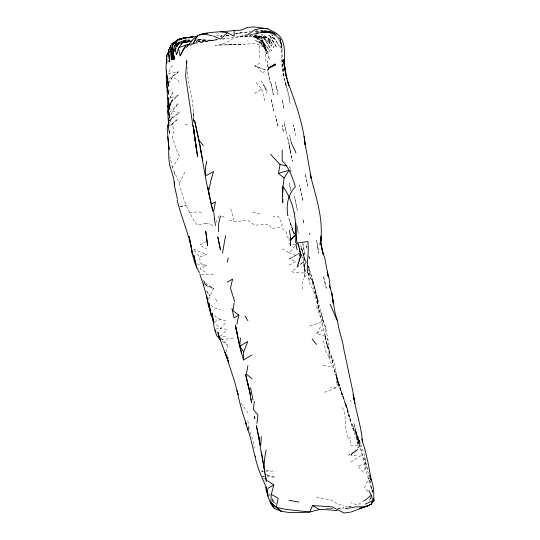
<?xml version="1.0" encoding="UTF-8"?>
<svg xmlns="http://www.w3.org/2000/svg" width="540" height="540" viewBox="0 0 540 540"><rect width="100%" height="100%" fill="white"/><g stroke="black" fill="none" stroke-linecap="round" stroke-linejoin="round"><path stroke-width="0.41" stroke-dasharray="2.7 2.03" d="M199.868 256.858L206.699 254.414L193.01 249.048L199.868 256.858L199.868 262.676L206.726 265.761L199.868 268.704L206.726 273.017M302.771 289.143L302.771 283.406L303.406 278.532M304.317 277.27L304.364 263.237L305.141 271.613L304.317 277.27L308.367 273.476L309.353 281.968C311.411 288.691 316.184 294.179 318.094 300.996L312.781 280.3L315.887 293.659L314.523 287.219L312.039 280.733L316.487 301.523C322.724 322.029 325.384 343.501 333.106 363.623L331.479 356.643L334.584 370.69L343.265 397.366L341.03 390.731C346.849 408.848 352.357 427.14 358.574 445.041L357.649 443.995L356.697 436.037L352.12 423.934L359.255 443.576L362.097 454.997L365.951 463.475L368.516 474.275M349.663 417.433L347.976 410.488L338.938 386.181L334.834 370.548L331.601 364.493L329.036 358.054L329.069 350.116L328.057 340.288L325.775 328.253L320.915 312.404L323.345 321.725L325.775 328.253L325.445 336.366L328.057 340.288M193.144 121.352L193.556 112.131L193.192 121.817M259.187 57.767L260.037 41.432L256.858 35.343L254.745 34.04L250.175 34.236M329.036 358.054C330.433 350.44 326.14 343.865 325.195 336.508L325.802 338.985M226.591 352.154L227.306 344.972L220.968 337.817M289.049 265.16L295.906 261.542L289.049 259.038L300.22 252.929L299.214 248.528L299.498 260.435L300.334 255.798L300.22 252.929L297.898 243.668C301.057 251.249 300.854 259.605 297.047 266.935L302.771 262.447L305.141 271.613L302.771 272.984L295.906 272.68L291.613 271.721L302.771 262.447M172.557 123.775L170.168 125.915L177.91 118.942L172.557 123.775L173.576 130.957L172.429 137.309L176.404 149.762L179.287 156.222L177.086 160.609L172.429 167.434L179.213 183.06M364.507 470.144C368.476 456.455 358.972 442.827 355.3 430.022L359.748 443.293L357.858 436.469L366.923 473.627L369.36 482.956L372.465 491.4L371.365 487.337L372.533 492.973M297.635 244.343L300.449 253.058L297.729 265.228L301.199 255.305L299.464 248.387M169.378 119.3C170.498 113.11 174.636 108.196 178.335 103.343L169.688 112.327M170.343 106.258L172.3 100.008L178.247 95.371L169.614 98.307L173.084 92.394L169.756 90.47M168.176 62.276L168.662 60.791M297.047 266.935L301.199 255.305L298.276 243.79L299.849 248.164L300.22 252.929L289.049 259.038M167.312 57.368L167.9 55.951M229.399 219.962L234.171 221.71L247.887 220.367L254.745 225.227L268.468 224.168L271.418 228.38L280.726 227.516L282.191 224.053L278.458 216.601L273.058 216.101M170.222 104.848L172.3 100.008L169.891 102.938M170.039 105.273L172.3 100.008M371.101 496.699L369.414 500.567M369.434 500.519L371.371 496.078M208.501 299.356L213.59 288.59L204.113 282.211M216.175 222.352L219.301 215.453M179.287 183.377C182.824 198.207 188.136 212.942 197.37 225.234L205.922 223.182L206.726 221.42M169.648 122.728L172.429 117.005L179.287 112.725L178.632 112.192L172.429 111.537M179.476 182.999L184.876 171.956M357.649 443.995L358.472 444.035L356.697 436.037L357.649 437.488L359.62 445.649L357.649 449.658L356.002 451.474L348.57 455.105L357.649 449.658L350.791 455.233L357.649 455.49M169.506 99.077L172.429 93.319M325.445 336.366L316.737 333.47L323.345 321.732L316.487 294.847L315.684 293.537L318.094 300.996M167.461 61.958L168.365 60.608M169.459 121.028L172.429 117.005L169.25 120.906M172.429 65.441L170.903 67.365L168.089 73.663L178.47 71.739L172.685 76.316L169.425 82.35L172.429 76.653L178.45 80.615L179.287 82.384M254.752 93.71L255.71 92.569L261.61 89.127L256.649 82.991L254.745 81.884M282.191 248.819L289.049 252.815L295.906 244.897L289.049 243.959L289.049 236.898L287.125 237.445L286.484 232.112L280.726 227.516M262.852 72.927L265.471 69.977L254.745 65.9L259.787 63.241M350.791 455.233L359.62 445.649M170.383 102.944L178.247 95.371M169.344 121.041L179.287 112.725M168.595 79.238L178.47 71.739M364.507 500.148L357.649 505.015L350.791 502.733M350.791 462.065L362.097 454.997M316.737 333.47L325.775 328.253M206.726 241.454L199.868 244.998L206.732 249.014M189.83 45.724L192.044 44.658M192.78 44.3L195.723 42.876M325.195 336.508L328.043 348.206L326.707 343.555L334.409 362.873L338.364 384.352L337.068 384.932L336.757 377.001L342.583 396.205L334.584 370.69M324.567 392.317L337.068 387.504L330.21 387.531M214.353 321.617L220.448 319.626L225.146 320.483L225.767 322.616L220.448 328.603L215.17 329.096M193.698 43.403L195.77 42.741M309.629 326.045L323.345 321.732L319.815 315.846L316.487 306.362M365.951 463.475L357.649 465.98L363.778 472.655M247.124 34.567L234.171 38.016L227.306 41.938L220.448 44.719L215.285 45.468L226.834 44.752L241.029 44.759L254.752 43.16L263.999 47.061L268.198 52.245L261.61 44.449L263.999 47.061L269.528 59.717C267.988 52.934 265.646 46.204 261.374 40.662L254.711 36.585L261.61 40.838L264.978 46.501L266.173 51.077L261.61 40.838L254.745 36.578L249.413 34.837L261.61 38.873C265.046 42.849 265.221 48.735 266.18 53.73L264.978 46.501L254.745 36.578L261.61 38.873L256.858 35.343M180.185 206.753L186.145 205.119L180.09 206.651M228.832 35.147L227.306 35.552L229.642 35.215L226.3 35.552M190.735 44.118L192.247 43.794M247.529 40.73L248.056 40.622M190.978 44.118L218.248 39.251M247.887 35.141L222.71 39.218M218.322 39.299L199.868 42.302L218.133 39.751M222.156 38.617L224.458 38.205L222.129 38.596M272.369 32.589L268.468 31.975L254.752 33.143L261.995 32.38L249.925 34.79M188.858 40.466L190.451 40.217M262.98 471.98L261.61 471.083L263.129 470.86M266.18 470.414L268.468 470.084M261.995 32.38L254.745 33.548L268.468 31.975L272.916 32.839L261.61 31.489L273.989 33.372C267.766 30.773 260.807 29.896 254.151 31.138M241.029 32.866L235.832 33.561L249.332 31.766M234.927 33.649L250.715 31.604M241.286 36.707L240.638 36.788C251.532 35.977 264.533 33.581 273.389 41.648L276.791 47.601L269.811 35.789L268.468 35.053L275.326 39.609L279.275 46.17L271.789 34.641L275.326 39.609L269.811 35.789L273.389 41.648L261.61 34.54L267.084 37.361L254.752 36.018M221.258 339.674L234.171 338.162M198.869 35.984L200.529 35.795M262.373 476.273L263.898 476.098M266.942 475.747L268.468 475.578L275.326 477.191L266.45 476.651M189.486 212.76L198.146 211.829L202.81 212.531M186.151 40.595L190.573 40.129M222.082 36.079L220.448 36.146L222.062 35.977M226.098 35.566L230.135 35.154M220.448 36.146L222.122 35.977M187.441 40.493L192.213 40.095M338.222 508.282L343.913 507.87L337.068 508.295M273.989 33.372L268.468 31.948L261.61 32.434L274.401 33.136M198.052 41.317L206.294 40.77L197.681 41.486M351.068 506.567L345.62 506.898L350.791 506.736M247.887 35.937L241.522 36.275L261.61 36.241L266.294 37.82L271.708 42.613L273.713 47.513L268.468 38.583L271.708 42.613L261.61 36.241L254.745 35.944L266.294 37.82L254.745 35.944M331.715 508.748L326.43 508.646M226.172 35.903L227.306 35.856L225.781 35.917M188.568 40.514L190.181 40.453M197.444 40.196L199.868 40.109L196.871 40.068M268.468 31.462L254.745 31.732L268.468 31.462L275.326 34.148L281.624 44.159L283.419 76.876L282.548 60.534L283.689 75.303L286.315 86.474L282.056 68.324L281.401 51.948L279.666 38.016L268.468 31.948L263.209 31.678L274.712 32.96M326.579 508.478L333.031 508.363M197.579 41.486L199.868 41.452L197.444 41.486M201.332 274.57L213.59 274.455M220.448 44.793L234.171 44.732M187.333 39.136L190.579 39.123M261.61 471.083L264.836 471.089M265.64 471.089L275.326 471.096M216.5 35.829L222.143 35.87M197.181 40.088L213.59 40.25L197.438 39.589L206.341 40.298L196.816 39.447M357.649 445.669L350.791 445.264L350.791 437.859L346.869 438.284L347.733 434.389C342.806 425.507 348.165 414.349 341.267 406.438M262.413 476.408L265.646 476.604M205.922 223.182L207.893 223.385L214.434 226.186M225.578 336.575L220.448 336.022L226.584 330.068L226.645 329.265L220.448 328.603L213.59 321.867M316.487 497.61L330.21 499.655L337.068 503.719L343.926 505.865M196.783 263.858L206.726 265.761M272.869 32.778L261.61 30.564L265.147 30.557L274.482 33.095M323.352 365.364L330.21 366.869M185.038 124.342L188.737 125.192M252.679 212.024L260.908 214.387M221.69 216.263L224.87 217.343M289.049 252.815L295.906 255.339M254.745 65.9L265.471 69.977M272.369 32.022L268.468 30.456L276.291 35.012M204.701 284.708L213.59 288.59L206.726 285.849L203.627 282.515M268.468 31.975L277.412 36.194M214.272 315.684L220.448 319.626M266.409 474.228L268.468 475.578M222.318 341.192L227.306 344.972M263.479 478.015L264.728 479.115M210.762 304.972L213.59 307.503L219.969 309.569L219.982 310.115M275.076 33.629L276.264 34.702M271.897 500.445L275.326 503.793L271.951 498.177M272.113 499.223L273.773 500.85M271.904 500.344L275.326 503.793M367.882 491.306L364.507 487.762L368.969 477.576L372.465 491.4M257.222 66.818L261.542 72.171M206.726 291.418L210.013 295.9L206.449 290.75M241.029 403.259L247.887 412.742M267.334 51.752L261.61 43.713L261.374 40.662M268.751 493.499L270.122 495.504M329.083 356.724L326.045 351.857L323.352 340.295M203.256 280.166L206.726 285.849L202.682 279.005M215.642 299.153L218.133 303.264M264.533 86.359L261.61 81.513L267.219 91.294L264.533 86.359L266.443 93.177M248.238 427.727L252.841 439.445M275.738 34.391L281.529 44.105L279.666 38.016L281.624 44.159L280.274 39.481M247.698 426.566L249.278 429.469M297.972 244.195L299.849 248.164M291.654 229.129L293.787 234.306M294.354 233.732L290.291 223.432L288.05 215.622M227.495 355.948L228.913 359.525M290.291 223.432L294.246 233.631L289.049 219.719M294.26 233.847L289.987 222.169M350.791 420.599L345.425 404.042L348.489 415.456L353.619 430.994M343.926 398.695L347.976 410.488M345.701 403.88L346.565 406.424M261.61 89.127L263.527 94.865L265.1 101.878M300.449 253.058L301.199 255.305M337.068 378.081L342.583 396.205M268.589 494.168L269.075 495.646M308.3 265.511L313.74 284.499L308.522 266.24M303.095 254.59L305.829 264.087L300.834 245.363L302.771 253.422M308.023 268.137L311.668 280.942L308.536 271.539M306.511 262.798L305.87 260.53L306.437 262.892M307.091 248.38L306.065 244.573L307.037 248.582M230.83 208.798L234.171 221.71M364.507 457.772L367.7 470.387M279.828 37.928L282.184 49.741L280.139 39.501M308.779 255.798L309.629 259.538L308.873 255.947L309.413 258.485M308.516 266.078L309.629 270.749M172.429 167.434L170.073 156.904M291.08 172.247L289.805 166.826L290.831 171.477M290.75 190.046L289.13 183.06L290.878 190.748M294.773 130.964L293.47 125.105L295.906 136.067M336.757 377.001L338.364 384.352M290.223 150.741L292.464 161.311L287.408 136.525L289.103 143.532L290.425 152.213L289.103 143.532M368.685 475.052L370.487 483.604M308.408 273.146L308.738 274.718M314.618 287.165L319.343 311.492L316.001 294.287M282.326 99.853L284.033 108.918L282.359 100.035M247.793 420.795L249.149 427.943M317.446 301.374L318.776 308.522M296.919 226.091L298.256 233.24L296.966 225.106M302.879 243.419L305.066 255.724L302.9 243.56M267.962 66.541L267.125 61.101L267.975 66.771M294.698 211.525L295.07 213.955M308.077 273.213L309.353 281.968M304.81 269.062L302.771 256.574L300.611 253.152L303.757 261.752L305.141 271.613M268.306 68.958L268.468 70.099L268.286 68.762M253.435 441.308L254.239 448.173M265.464 54.142L265.95 61.783M193.327 121.136C194.9 102.883 187.63 85.367 186.995 67.156M174.191 172.24L174.305 177.046M256 37.287L253.118 37.503L261.61 37.334L264.465 38.873L270.128 43.524L271.526 46.251L268.468 40.331L270.128 43.524L261.61 37.334L256 37.287M241.029 44.759L227.792 44.206L241.029 44.759M258.883 42.093L254.745 40.21L266.2 45.792L270.061 51.489L261.718 40.459L266.2 45.792L258.883 42.093M338.938 386.181L337.068 384.932L336.852 377.305L338.938 386.181M268.279 44.591L264.465 38.873L271.492 50.659L268.279 44.591M360.254 443.002L356.758 436.07L359.255 443.576L357.649 437.488L360.254 443.002M265.072 46.447L262.649 39.926L265.734 50.828L265.072 46.447M305.411 260.793L301.246 247.354L305.411 260.793M357.379 436.428L353.734 423.002L357.379 436.428M303.622 222.217L302.765 219.112L303.905 223.364L303.622 222.217M287.24 89.093L285.37 82.249L290.041 103.322L289.035 95.965L287.24 89.093M278.019 126.103L275.326 115.729L278.019 126.103M326.356 288.306L323.345 276.062L326.356 288.306M302.765 200.657L299.471 185.011L302.765 200.657M268.468 74.129L267.239 68.958L270.284 83.038L268.468 74.129M276.865 88.938L275.326 82.181L277.999 94.426L276.865 88.938M291.168 142.088L289.663 135.223L291.182 142.074M273.652 110.849L270.932 98.516L273.652 110.849M284.681 125.138L284.121 122.58L286.652 134.197L284.681 125.138M307.8 186.01L305.255 173.752L307.8 186.01M297.25 210.06L294.381 195.872L297.25 210.06M309.886 234.441L309.629 233.152L309.953 234.779L309.886 234.441M273.267 94.784L270.979 82.64L273.267 94.784M317.844 247.259L316.487 240.01L318.829 253.044L317.844 247.259M283.203 131.031L282.191 125.395L283.433 132.334L283.203 131.031M193.306 121.5L193.178 119.833L193.259 121.466"/><path stroke-width="0.81" d="M282.191 149.958L282.191 160.94C289.454 167.711 292.451 177.566 295.373 186.759C287.638 195.224 286.254 204.566 287.726 215.554M218.599 231.701L218.626 223.763L220.448 216.041M371.986 502.754L373.835 501.377L373.856 498.521M193.948 129.823L194.333 134.811L193.752 129.506L197.566 156.715L193.05 125.145M295.603 242.69C296.879 223.412 294.874 202.601 282.94 186.631L284.108 178.038L289.049 170.269L278.532 173.333L280.044 164.538L270.54 154.184M251.957 355.023L243.439 359.944L243.682 351.877L247.752 341.456L239.76 346.221L243.682 351.877M290.628 237.641L290.378 245.707L290.783 239.558L289.528 230.357M282.751 192.287L282.94 186.631L282.508 195.169L282.778 202.568L282.731 199.422M168.237 121.277L168.358 118.179M267.476 480.728L273.793 485.001L271.289 494.37L270.81 502.565L274.408 508.41C285.127 514.141 297.952 512.528 309.629 512.109M170.903 45.36L170.559 51.327L171.477 59.778L171.254 54.169M264.033 466.87L264.607 458.622L266.139 449.813M260.759 444.994L261.38 436.718M239.76 346.221L240.455 337.898M173.016 49.532L172.429 45.515L171.875 52.083L173.509 59.697L173.306 57.274M321.341 236.075L320.868 241.083L320.652 238.68M254.273 401.213L253.395 409.644L257.938 414.943L256.925 423.448M171.754 52.016L172.429 46.589L170.559 51.327L171.646 50.058M166.597 70.112C165.854 78.152 166.597 86.387 168.656 94.189L167.94 89.444M222.521 253.199L225.551 235.609M321.226 236.075L320.051 244.418C324.574 220.948 315.86 197.296 310.304 174.683M169.614 56.943L169.344 58.543L168.662 50.234L171.443 43.916L178.079 39.825M167.906 126.306L168.723 121.561M234.171 302.994L232.862 310.601L238.795 315.097L236.878 324.122M172.429 45.515L173.353 52.94L174.602 45.738L176.688 42.026L172.658 44.617M247.887 365.607L246.395 374.072L252.032 378.743M167.008 59.022C164.747 68.047 167.157 77.294 168.723 86.231L166.334 72.65L167.4 79.07L167.366 76.633M206.726 161.035L205.409 168.021L205.673 175.79L213.59 171.504L210.816 180.745L209.075 189.675M227.306 262.076L228.245 257.816M168.764 122.465L167.184 128.588L168.723 145.328L168.757 157.498L169.614 164.93L173.678 178.423L174.521 185.861L177.444 199.26M173.353 52.94L174.069 50.598M175.972 44.361L176.688 42.026M175.568 50.591L176.391 54.688L178.565 48.026L182.527 42.397L191.693 41.283L182.527 42.397L179.287 43.578L176.081 46.589L174.555 51.172L176.135 48.195M345.242 508.639L355.961 506.905L364.507 506.776L371.365 504.293L372.593 500.668L371.365 495.194L368.874 490.597M168.169 54.864L169.358 51.455M350.21 512.17L343.926 513L332.019 506.831L312.538 505.595L309.865 511.974L319.383 509.551L323.345 509.429L337.068 510.577M371.365 504.293L372.917 500.85M178.612 48.83L180.164 55.856L182.696 50.409L186.151 45.023L179.287 47.426M207.556 33.419L205.558 33.278L197.822 35.384L195.264 39.218L193.01 44.024L194.616 41.141M177.086 41.114L177.782 39.65C183.91 36.99 190.924 37.571 197.404 36.207M176.391 54.688L177.471 52.522M181.447 44.563L182.527 42.397L191.693 41.283M177.707 45.218L179.287 42.242L186.145 39.96L183.263 41.405M166.772 63.592L166.442 55.863L168.905 51.239M180.164 55.856L186.151 45.023M195.413 39.704L197.822 35.384C192.679 38.306 190.33 43.787 186.145 47.507M168.662 50.234L170.903 46.258M166.442 55.863L168.203 53.426M307.523 272.984C306.531 262.44 309.258 251.978 307.847 241.488L296.98 243.135L295.906 244.404L297.094 249.75M295.799 234.529L290.783 239.558L295.839 234.63M284.6 68.87C283.183 56.653 288.272 40.486 275.326 32.663L268.016 28.897L254.745 27L247.887 27.311L241.029 30.119L234.164 30.517L234.171 36.119L227.306 32.785L220.448 39.083L213.59 36.153M364.507 500.783L371.365 495.194M247.887 34.553L254.745 29.855L261.61 28.175L268.016 28.897M274.954 64.071L268.468 68.182L275.197 64.361L274.954 64.071L275.326 64.976L268.522 68.276L275.197 64.361L275.326 64.976M177.16 41.749L172.847 44.24L177.782 39.65L172.996 44.813L172.564 48.391M180.751 39.677L183.627 38.016L178.74 40.203M212.929 211.208L211.154 204.316L215.528 201.785L213.678 210.775L214.475 219.26M227.151 282.218L232.578 279.079L230.452 288.225L234.684 301.631M238.795 315.097L234.009 317.858L231.937 308.556M268.063 488.308L273.793 485.001M351.081 512.008L367.882 505.865L371.371 503.982M177.484 44.294L174.602 45.738L179.287 42.242L176.081 46.589L177.518 45.88M184.707 42.329L186.151 41.62L191.794 41.553M365.026 504.218L372.593 500.668M172.429 43.376L175.473 42.397M367.882 505.865L359.221 508.572L364.507 506.979M234.164 30.517C222.811 32.096 211.086 31.475 199.868 34.574L206.732 34.594L212.281 35.809M189.972 44.287L186.941 44.942L190.175 44.28M309.366 511.988L286.355 509.429L276.237 507.35L270.81 502.565L281.246 511.292L276.237 507.35L278.242 498.272L271.289 494.37M220.448 31.799L227.306 32.785M289.049 500.31L299.038 502.112M280.044 164.538L286.659 165.881M312.538 505.595L319.383 509.551M278.532 173.333L284.108 178.038M213.449 321.806L212.099 312.95L214.421 329.171L216.007 331.526M274.408 508.41C268.846 502.862 267.341 494.519 266.558 486.972L267.914 496.321M198.835 140.13L203.276 145.489M312.147 339.026L316.487 344.453M245.12 316.17L247.887 320.713M208.197 302.441L203.222 284.06L199.854 274.212M177.14 200.185C181.001 215.433 186.975 229.932 190.829 245.221L189.128 236.318L192.436 254.07L190.951 245.288C192.281 254.772 194.238 264.485 199.571 272.612M246.517 424.393C242.426 413.579 239.436 402.111 237.074 390.737L238.14 394.686L234.536 381.348L225.011 352.087L228.231 361.145M213.442 321.644C210.593 313.173 207.691 305.033 206.726 296.015M246.429 424.332L245.329 422.219L247.887 430.029L247.361 428.362C253.22 444.029 254.516 461.032 261.441 476.287L265.329 485.345M203.222 284.06L203.924 285.532M330.21 304.358L337.068 320.186M265.201 486.189L267.064 491.731M291.128 142.297L295.906 152.786M195.264 39.218L196.803 42.714M218.403 333.666L217.897 332.134L218.322 334.834L220.448 339.768L216.769 335.732L214.893 330.406M370.798 479.162C374.207 486.027 373.734 493.931 373.835 501.377M228.616 361.982L218.322 334.834M350.602 400.829L350.791 401.321M219.173 335.954L219.935 338.243M329.272 285.538C333.889 297.061 333.106 309.899 337.669 321.381C338.715 330.973 342.684 339.802 343.859 349.414L352.917 391.79L354.922 403.326L353.18 394.396C355.563 410.319 361.132 425.682 362.495 441.707M361.631 438.885L364.507 448.018M369.623 475.187L371.371 480.877L367.956 462.321L364.709 448.355M288.819 85.543L287.462 81.047C295.103 101.722 302.92 122.789 305.134 144.862L304.162 136.384M243.439 359.944L239.22 344.446L235.298 325.04L241.562 353.72M266.011 489.49L267.752 495.585M285.883 74.972L288.826 85.482M310.23 174.528L311.229 178.22L304.823 142.317M285.876 74.952L286.936 78.908L283.804 61.256L285.674 74.156L283.723 59.441L284.006 64.591M247.887 384.237L245.646 374.51L250.594 395.415L247.219 381.524L248.913 388.469M328.232 276.399L327.132 272.018L329.218 278.728L330.21 288.394M196.898 267.995L193.671 254.786L195.068 261.131M212.78 210.364L206.591 183.181L200.212 147.656L202.831 160.684M237.701 335.651L235.575 326.498L236.857 332.06M201.704 154.319L194.609 120.656L198.389 137.363M199.125 140.846L199.456 142.418M199.955 144.767L200.617 147.906M211.154 204.316L208.359 190.08M250.486 387.558L253.024 399.944M210.735 312.161L208.906 303.183L211.073 315.259M198.727 138.881L198.963 140.062M264.269 469.085L261.61 453.593L266.315 481.397L266.045 479.378M173.05 52.049L174.42 59.177L173.833 55.154M284.29 67.743L284.533 69.026M250.871 398.702L251.613 402.752L249.264 389.853M168.237 126.117L169.54 133.286L169.425 131.612M260.24 445.298L256.345 425.628L259.085 438.048L258.35 434.707L261.232 452.648L261.164 452.176M264.56 470.698L264.843 472.298M265.12 473.897L265.957 478.703M328.421 277.128L324.675 257.587L322.232 251.08L323.345 254.522L320.983 243.884L321.908 249.608L320.713 238.775M207.974 187.846L208.231 189.338M207.9 187.475L209.581 197.296M214.319 218.329L215.541 225.544M255.4 456.01L255.535 456.847M166.739 81.527L167.096 83.903M173.367 51.941L173.597 53.548M196.418 149.452L195.527 142.047M194.549 136.472L195.359 142.142L193.793 129.654M332.1 295.097L333.187 302.926L331.978 292.977M169.128 125.597L168.109 118.267L167.785 110.538M193.01 126.664L185.638 76.457L186.712 60.649L186.82 63.086M168.176 106.9L167.967 105.28L168.136 113.299M168.5 109.33L168.716 110.95M168.925 112.57L169.567 117.43L168.264 110.261L167.677 102.681L167.954 97.349L169.783 109.384L167.359 94.939L166.644 81.56M168.703 54.553L169.628 61.938L169.621 58.752M296.98 243.135L296.015 234.657L295.906 223.216M193.941 129.755L194.137 131.409M194.326 133.056L194.515 134.71M167.724 136.822L169.013 149.431L168.838 146.968M171.794 52.772L172.429 59.38L172.429 54.581M208.609 304.567L208.717 306.18M193.502 126.36L193.583 127.987M174.42 181.852L174.521 185.861M282.663 194.71L282.69 196.283M172.429 46.589L172.429 50.584M183.296 38.205L179.287 38.867L193.01 36.868L183.296 38.205M254.745 418.547L254.32 416.536L254.745 418.547M220.448 249.919L217.856 237.06L220.448 249.919M206.726 238.545L205.72 231.215L207.671 245.936L206.732 238.552"/></g></svg>
